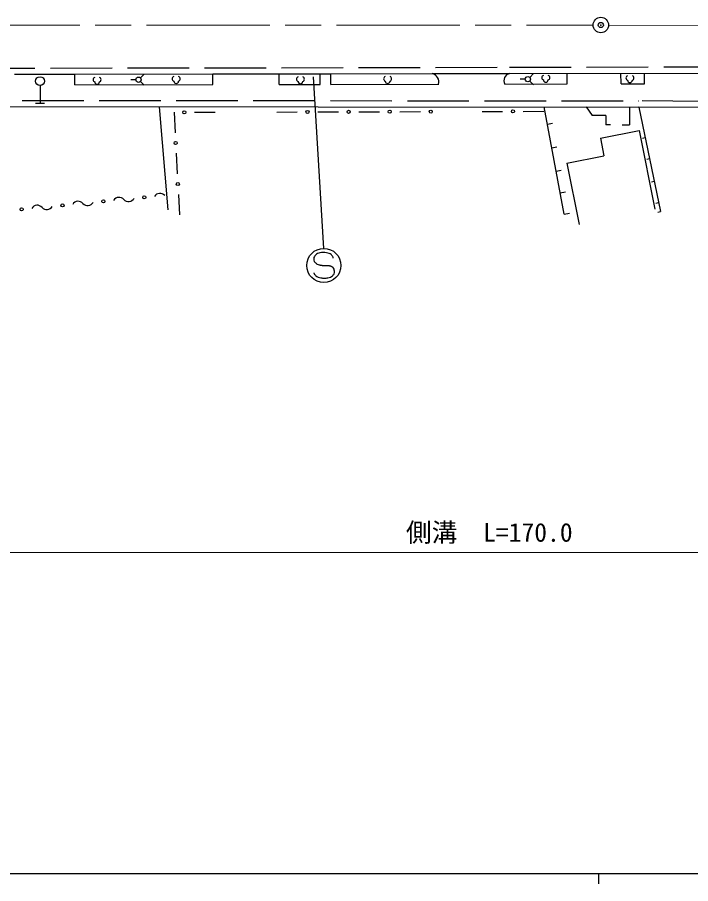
# Model space of a CAD drawing. Units: millimetres, scale not verified. Extents: x 40000 to 680000, y 20000 to 380000.
# Drawn here: x 111412 to 176977, y 204000 to 288365 of the extents above; entities that cross this region are included whole.
import ezdxf
from ezdxf.enums import TextEntityAlignment as Align

# ---------------------------------------------------------------- set-up
doc = ezdxf.new("R2010")
doc.units = ezdxf.units.MM
doc.header["$LTSCALE"] = 1000
doc.header["$PDMODE"] = 32
doc.header["$PDSIZE"] = 500
doc.linetypes.add('CHAIN', pattern=[18.5, 12, -1.5, 3.5, -1.5])
doc.linetypes.add('DASHED', pattern=[7.5, 6, -1.5])
for name, color, linetype, lineweight in [('M-BGD', 7, 'Continuous', 25), ('M-BGD-EXST', 7, 'Continuous', 25), ('M-BMK', 2, 'CHAIN', 13), ('M-BMK-SRVR', 3, 'Continuous', 25), ('M-STR-HTXT', 7, 'Continuous', 13), ('M-TTL-BAND', 7, 'Continuous', 25)]:
    doc.layers.add(name, color=color, linetype=linetype, lineweight=lineweight)
doc.layers.add('M-OTRS', color=6, linetype='Continuous')
doc.styles.add('ＭＳ ゴシック', font='')
doc.styles.get('ＭＳ ゴシック').set_extended_font_data('MS Gothic')

msp = doc.modelspace()

# ---------------------------------------------------------------- linework, layer by layer
at = {"layer": 'M-BGD', "linetype": 'DASHED'}
for p, q in [((84632, 283373), (159348, 283498)), ((159348, 283498), (192746, 283586)), ((81892, 280294), (171928, 280230)), ((238239, 279722), (171932, 280230))]:
    msp.add_line(p, q, dxfattribs=at)
at = {"layer": 'M-BGD'}
for p, q in [((111141, 282817), (117017, 282827)), ((117017, 282827), (130436, 282850)), ((117019, 281793), (117017, 282827)), ((130436, 282850), (136901, 282861)), ((130437, 281816), (130436, 282850)), ((136901, 282861), (140914, 282867)), ((136903, 281827), (136901, 282861)), ((140914, 282867), (141926, 282869)), ((140915, 281833), (140914, 282867)), ((141926, 282869), (151817, 282886)), ((141928, 281835), (141926, 282869)), ((151817, 282886), (159349, 282898)), ((159349, 282898), (181349, 282935)), ((164966, 281874), (164964, 282908)), ((170194, 281882), (170192, 282916)), ((172478, 281886), (172476, 282920)), ((117019, 281793), (130437, 281816)), ((136903, 281827), (140915, 281833)), ((141928, 281835), (152439, 281853)), ((158881, 281863), (164966, 281874)), ((170194, 281882), (172478, 281886)), ((81891, 279694), (171927, 279630)), ((125223, 279663), (126065, 269628)), ((164666, 269194), (162707, 279637)), ((166789, 279634), (167386, 278819)), ((171010, 279631), (171010, 277899)), ((171927, 279630), (174039, 269456)), ((237934, 279124), (171927, 279630)), ((126669, 279116), (126775, 277119)), ((126669, 279116), (126775, 277119)), ((126669, 279116), (126775, 277119)), ((126669, 279116), (126775, 277119)), ((128669, 279122), (130669, 279127)), ((136669, 279144), (138669, 279149)), ((140669, 279154), (142669, 279160)), ((144669, 279165), (146669, 279171)), ((148669, 279176), (150669, 279182)), ((156669, 279198), (158669, 279204)), ((160669, 279209), (162669, 279215)), ((168703, 278819), (167386, 278819)), ((168703, 278819), (168703, 277899)), ((163022, 277953), (163523, 278047)), ((169165, 277899), (168703, 277899)), ((170317, 277899), (171010, 277899)), ((168182, 276592), (171956, 277352)), ((171956, 277352), (173497, 269690)), ((168182, 276592), (168528, 274874)), ((172272, 276607), (172543, 276663)), ((126880, 275122), (126986, 273125)), ((126880, 275122), (126986, 273125)), ((126880, 275122), (126986, 273125)), ((126880, 275122), (126986, 273125)), ((163450, 275671), (163951, 275765)), ((164924, 274149), (168528, 274874)), ((172697, 274558), (172968, 274615)), ((163880, 273381), (164380, 273475)), ((164924, 274149), (166120, 268206)), ((173153, 272360), (173424, 272416)), ((127092, 271127), (127197, 269130)), ((127092, 271127), (127197, 269130)), ((127092, 271127), (127197, 269130)), ((127092, 271127), (127197, 269130)), ((164273, 271286), (164773, 271379)), ((173586, 270274), (173857, 270331)), ((164666, 269194), (165166, 269288)), ((173767, 269399), (174039, 269456))]:
    msp.add_line(p, q, dxfattribs=at)
for centre in [(127669, 279119), (139669, 279152), (143669, 279163), (147669, 279174), (151669, 279185), (159669, 279206), (126828, 276120), (126828, 276120), (126828, 276120), (126828, 276120), (127039, 272126), (127039, 272126), (127039, 272126), (127039, 272126), (123774, 270829), (115812, 270053), (119793, 270441), (111830, 269666)]:
    msp.add_circle(centre, 150, dxfattribs=at)
for centre, radius, start, end in [((151597, 282049), 864, 346.83456, 75.30395), ((159507, 282203), 712, 102.78893, 208.50467), ((121322, 270213), 625, 42.43356, 148.69377), ((125303, 270601), 625, 42.43356, 148.69377), ((113360, 269438), 625, 42.43356, 148.69377), ((117341, 269826), 625, 42.43356, 148.69377), ((118263, 270669), 625, 222.43356, 328.69377), ((122245, 271057), 625, 222.43356, 328.69377), ((114282, 270281), 625, 222.43356, 328.69377)]:
    msp.add_arc(centre, radius, start, end, dxfattribs=at)
at = {"layer": 'M-BGD-EXST'}
for p, q in [((123390, 282467), (123749, 282826)), ((161310, 282521), (161668, 282880)), ((122957, 282288), (122450, 282288)), ((123390, 282109), (123749, 281750)), ((140229, 282574), (141214, 265868)), ((160877, 282342), (160370, 282342)), ((161310, 282163), (161668, 281804)), ((113621, 281714), (113621, 279968)), ((114058, 279968), (113185, 279968))]:
    msp.add_line(p, q, dxfattribs=at)
for points in [[(140811, 264262), (140853, 264254), (140895, 264246), (140938, 264238), (140980, 264231), (141022, 264224), (141065, 264218), (141107, 264213), (141150, 264208), (141192, 264205), (141235, 264202), (141270, 264201), (141305, 264200), (141340, 264200), (141376, 264200), (141411, 264201), (141446, 264202), (141481, 264202), (141517, 264203), (141552, 264203), (141587, 264202), (141626, 264201), (141665, 264198), (141704, 264195), (141743, 264191), (141781, 264185), (141805, 264181), (141828, 264176), (141851, 264171), (141874, 264165), (141896, 264158), (141916, 264152), (141936, 264144), (141956, 264137), (141975, 264128), (141994, 264119), (142014, 264110), (142023, 264105), (142033, 264100), (142042, 264095), (142051, 264089), (142060, 264083), (142069, 264077), (142078, 264071), (142086, 264064), (142098, 264054), (142109, 264044), (142114, 264039), (142120, 264034), (142125, 264028), (142130, 264023), (142135, 264017), (142141, 264012)], [(140393, 263300), (140385, 263313), (140376, 263326), (140368, 263339), (140360, 263352), (140353, 263365), (140346, 263378), (140339, 263391), (140334, 263405), (140328, 263419), (140324, 263433), (140322, 263442), (140320, 263450), (140318, 263459), (140316, 263468), (140315, 263476)]]:
    msp.add_lwpolyline(points, dxfattribs=at)
for centre, radius in [((113621, 282150), 436), ((123211, 282288), 254), ((161130, 282342), 254), ((141255, 264202), 1667)]:
    msp.add_circle(centre, radius, dxfattribs=at)
for centre, radius, start, end in [((162715, 282485), 236, 109.56481, 250.43519), ((163028, 282485), 236, 289.56481, 70.43519), ((170906, 282458), 236, 109.56481, 250.43519), ((171219, 282458), 236, 289.56481, 70.43519), ((119022, 282295), 236, 109.56481, 250.43519), ((119178, 282086), 236, 183.27315, 356.72685), ((119334, 282295), 236, 289.56481, 70.43519), ((126724, 282376), 236, 109.56481, 250.43519), ((126881, 282168), 236, 183.27315, 356.72685), ((127037, 282376), 236, 289.56481, 70.43519), ((138821, 282349), 236, 109.56481, 250.43519), ((138977, 282140), 236, 183.27315, 356.72685), ((139133, 282349), 236, 289.56481, 70.43519), ((147310, 282376), 236, 109.56481, 250.43519), ((147466, 282168), 236, 183.27315, 356.72685), ((147622, 282376), 236, 289.56481, 70.43519), ((162871, 282276), 236, 183.27315, 356.72685), ((171062, 282249), 236, 183.27315, 356.72685), ((140755, 264822), 484, 150.0708, 170.82171), ((141044, 264653), 819, 135.15085, 149.93667), ((140880, 264830), 578, 114.63796, 136.08554), ((141049, 264459), 986, 100.05395, 114.52623), ((141199, 263638), 1820, 90.54544, 100.1869), ((141230, 263364), 2095, 82.47698, 91.3279), ((141353, 264268), 1182, 69.27414, 82.6429), ((141524, 264720), 698, 50.33996, 69.2792), ((141535, 264751), 668, 40.39427, 49.36849), ((141401, 264600), 869, 31.07407, 42.21432), ((141877, 264887), 313, 15.48494, 31.07407), ((142013, 264933), 169, 353.24514, 12.74605), ((140770, 264834), 497, 172.36814, 193.72008), ((140769, 264834), 496, 193.7824, 222.17001), ((140951, 265000), 742, 222.25697, 242.81644), ((141104, 265305), 1084, 242.95506, 254.28289), ((140983, 263760), 748, 217.94831, 228.20445), ((141720, 263619), 573, 309.52638, 337.1503), ((141712, 263625), 578, 0.82024, 42.03911), ((141708, 263612), 582, 338.2637, 2.05452), ((140997, 263795), 783, 229.12381, 248.26742), ((141155, 264195), 1214, 248.31346, 261.14941), ((141280, 265015), 2043, 261.2217, 270.98278), ((141310, 265093), 2120, 270.15164, 279.41634), ((141460, 264177), 1192, 279.49367, 291.46503), ((141635, 263732), 714, 291.45807, 309.06252)]:
    msp.add_arc(centre, radius, start, end, dxfattribs=at)
at = {"layer": 'M-BMK'}
for p, q in [((68491, 287612), (167478, 287615)), ((168978, 287610), (267762, 286958))]:
    msp.add_line(p, q, dxfattribs=at)
at = {"layer": 'M-BMK-SRVR'}
msp.add_circle((168228, 287615), 750, dxfattribs=at)
at = {"layer": 'M-OTRS'}
msp.add_point((168228, 287615), dxfattribs=at)
at = {"layer": 'M-STR-HTXT'}
msp.add_line((67678, 236243), (237938, 236243), dxfattribs=at)
at = {"layer": 'M-TTL-BAND'}
for p, q in [((40000, 205000), (579000, 205000)), ((168000, 205000), (168000, 204000))]:
    msp.add_line(p, q, dxfattribs=at)

# ---------------------------------------------------------------- texts
at = {"layer": 'M-STR-HTXT', "style": 'ＭＳ ゴシック'}
msp.add_text('側溝\u3000L=170.0', height=1833, dxfattribs=at).set_placement((157370, 236743), align=Align.BOTTOM_CENTER)

doc.saveas('drawing.dxf')
